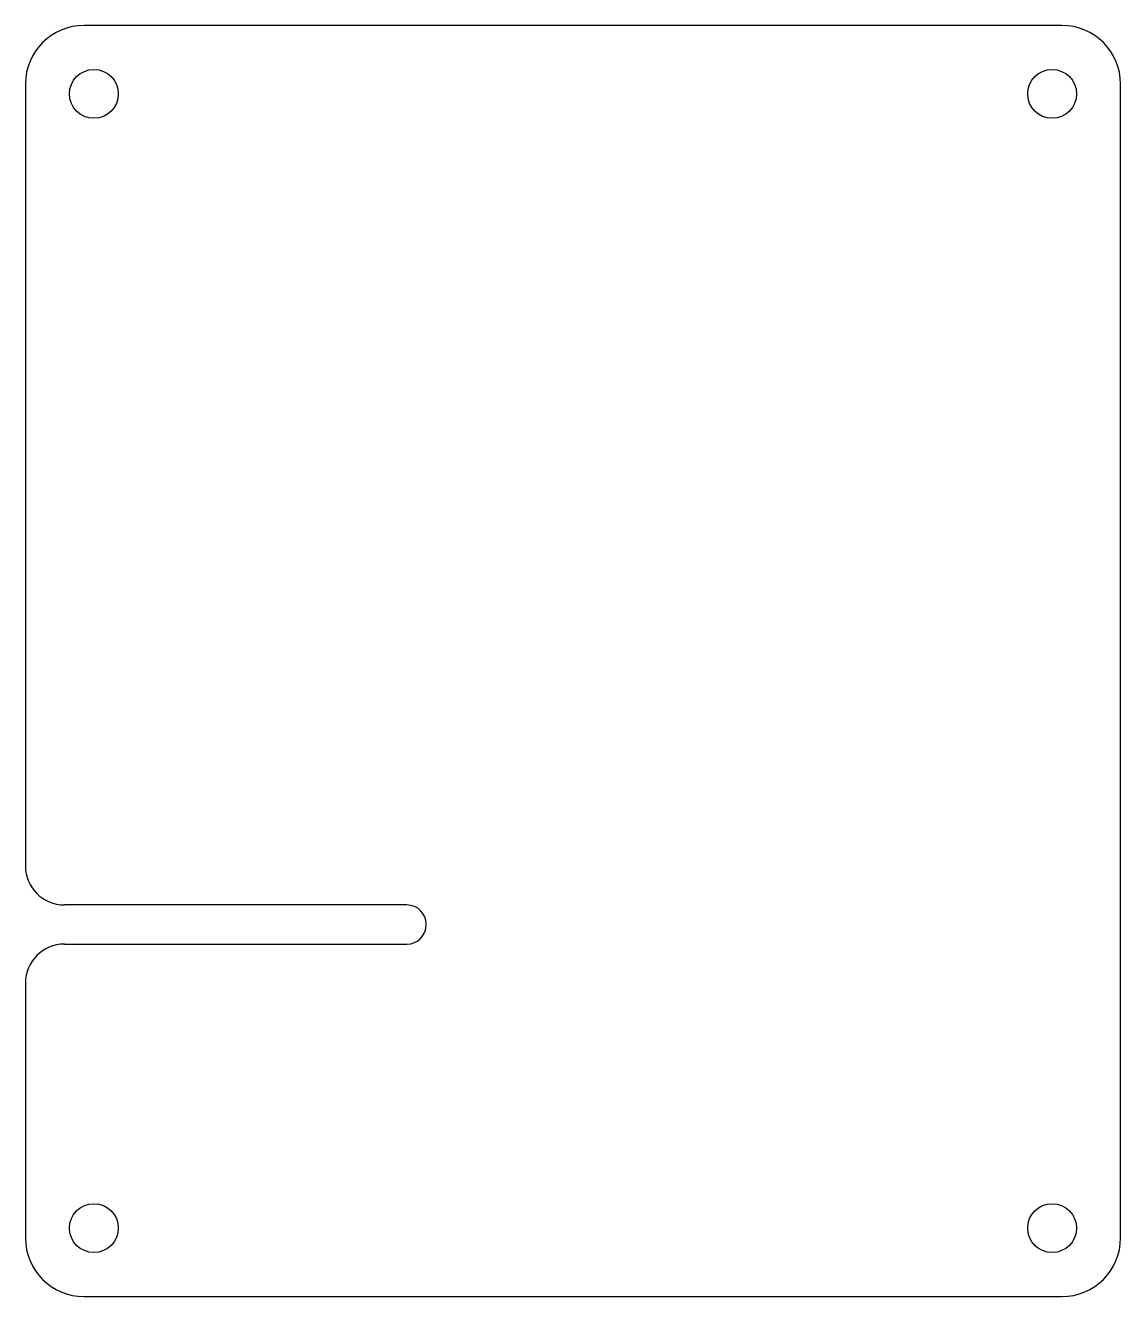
# Model space of a CAD drawing. Header units: millimetres. Extents: x 53.2 to 109.2, y 138.5 to 203.5.
import ezdxf

# ---------------------------------------------------------------- set-up
doc = ezdxf.new("R2010")
doc.units = ezdxf.units.MM
doc.header["$LTSCALE"] = 2

msp = doc.modelspace()

# ---------------------------------------------------------------- linework, layer by layer
at = {"linetype": 'Continuous'}
for p, q in [((106.152, 203.456), (56.152, 203.456)), ((53.152, 200.456), (53.152, 160.481)), ((109.152, 141.456), (109.152, 200.456)), ((72.652, 158.481), (55.152, 158.481)), ((55.152, 156.481), (72.652, 156.481)), ((53.152, 154.481), (53.152, 141.456)), ((56.152, 138.456), (106.152, 138.456))]:
    msp.add_line(p, q, dxfattribs=at)
for centre in [(56.652, 199.956), (105.652, 199.956), (56.652, 141.956), (105.652, 141.956)]:
    msp.add_circle(centre, 1.25)
for centre, radius, start, end in [((56.152, 200.456), 3, 90, 180), ((106.152, 200.456), 3, 0, 90), ((55.152, 160.481), 2, 180, 270), ((72.652, 157.481), 1, 270, 90), ((55.152, 154.481), 2, 90, 180), ((56.152, 141.456), 3, 180, 270), ((106.152, 141.456), 3, 270, 0)]:
    msp.add_arc(centre, radius, start, end, dxfattribs=at)

doc.saveas('drawing.dxf')
